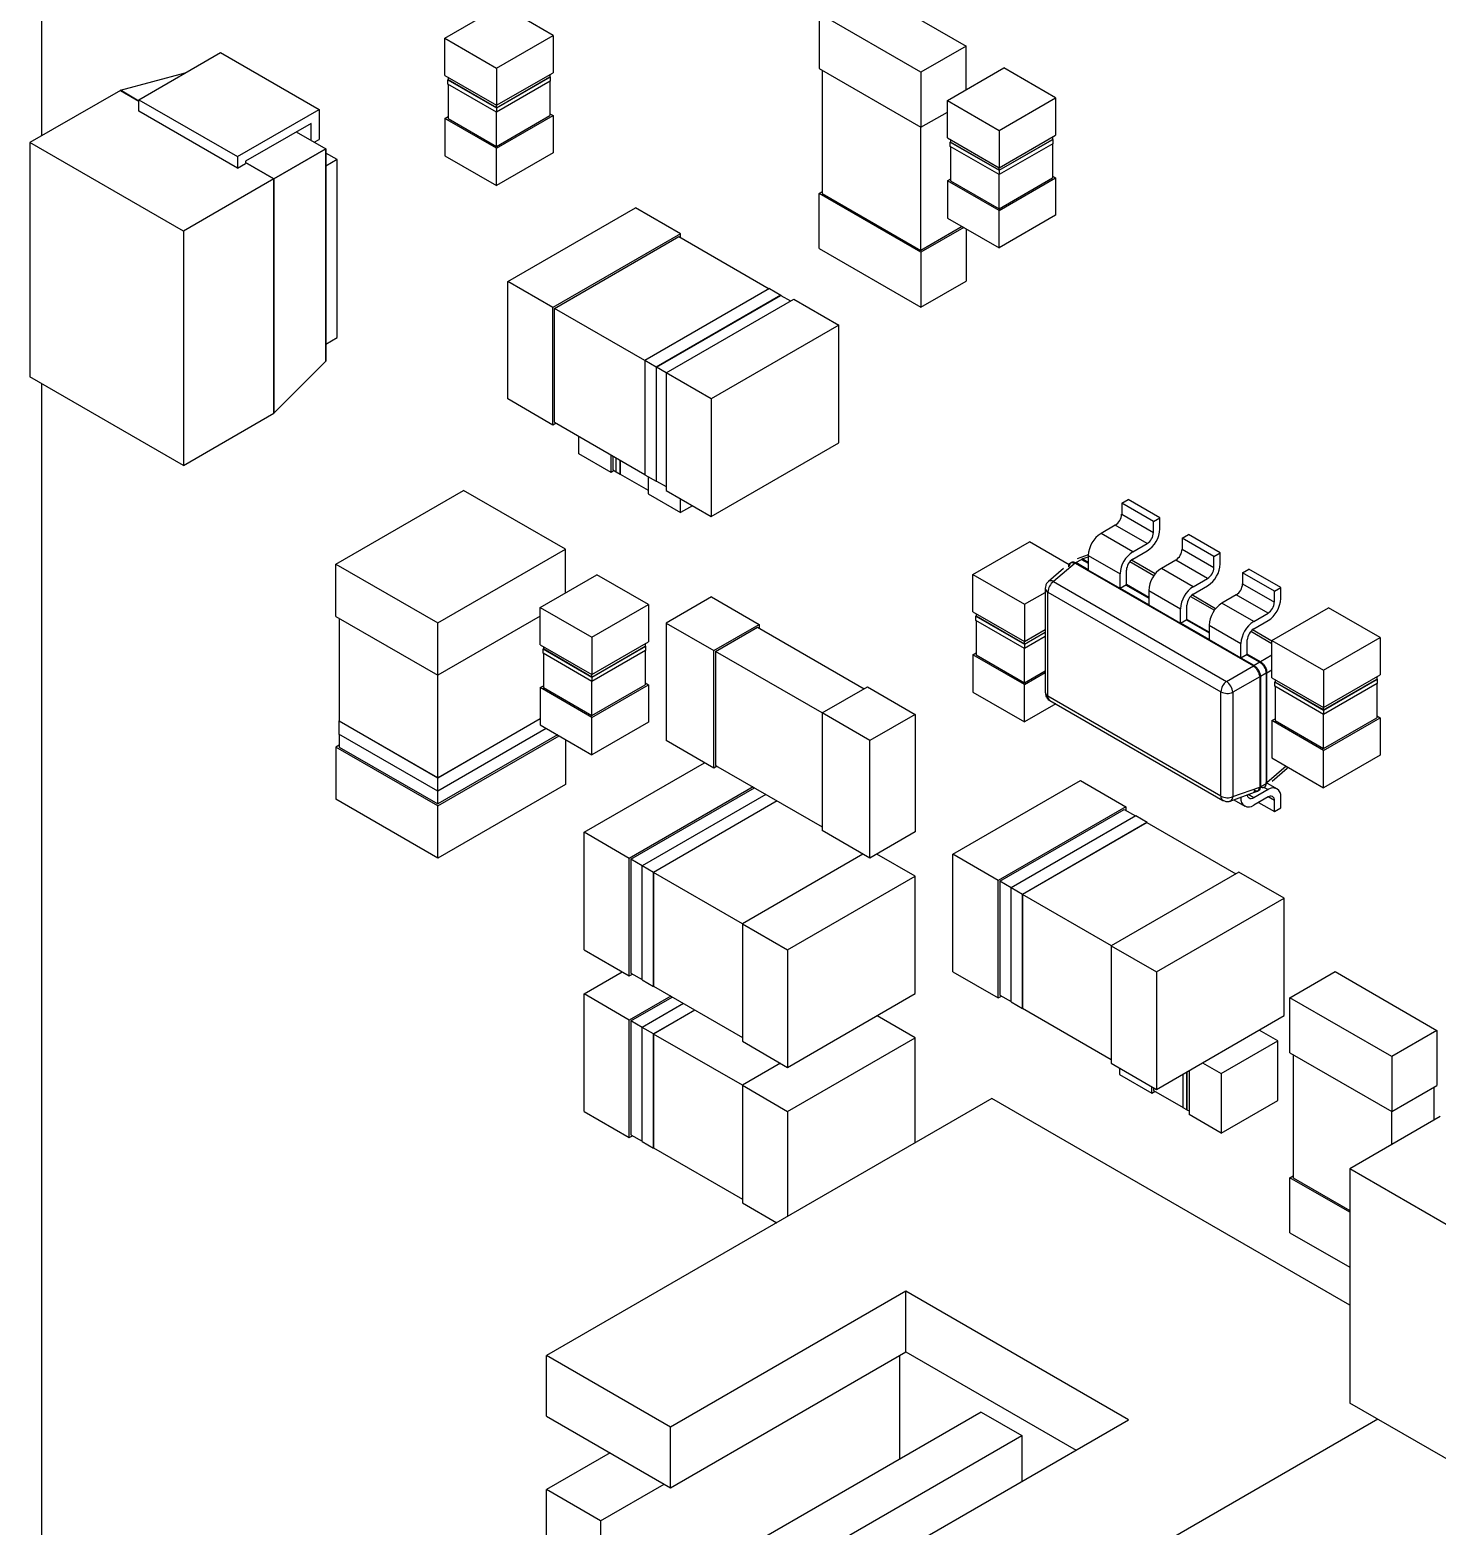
# Model space of a CAD drawing. Header units: millimetres. Extents: x 461 to 1302, y 117 to 711.
# Drawn here: x 866.82 to 898.11, y 356.01 to 389.27 of the extents above; entities that cross this region are included whole.
import ezdxf

# ---------------------------------------------------------------- set-up
doc = ezdxf.new("R2010")
doc.units = ezdxf.units.MM
doc.layers.get('0').update_dxf_attribs({"lineweight": 50})

msp = doc.modelspace()

# ---------------------------------------------------------------- linework, layer by layer
at = {"color": 7, "linetype": 'Continuous', "lineweight": 25}
for p, q in [((867.089, 386.923), (867.089, 409.428)), ((885.375, 390.221), (887.638, 388.915)), ((876.048, 389.091), (877.306, 389.817)), ((878.454, 389.154), (877.306, 389.817)), ((884.37, 389.64), (884.37, 388.416)), ((886.632, 388.334), (884.37, 389.64)), ((876.048, 389.091), (877.197, 388.428)), ((876.048, 388.261), (876.048, 389.091)), ((877.197, 388.428), (878.454, 389.154)), ((878.454, 389.154), (878.454, 388.324)), ((887.638, 388.915), (886.632, 388.334)), ((887.638, 387.945), (887.638, 388.915)), ((869.247, 387.724), (871.062, 388.772)), ((871.062, 388.772), (873.254, 387.506)), ((868.836, 387.932), (870.274, 388.317)), ((876.048, 388.261), (877.197, 387.599)), ((876.119, 388.221), (876.119, 388.167)), ((877.197, 388.428), (877.197, 387.599)), ((877.197, 387.599), (878.454, 388.324)), ((877.197, 387.545), (878.383, 388.23)), ((877.198, 387.541), (878.39, 388.229)), ((878.383, 388.283), (878.383, 388.23)), ((878.383, 388.233), (878.39, 388.229)), ((878.39, 388.229), (878.39, 388.132)), ((884.37, 388.416), (886.632, 387.109)), ((884.44, 388.375), (884.44, 385.639)), ((886.632, 388.334), (886.632, 387.109)), ((887.221, 387.704), (888.478, 388.43)), ((889.626, 387.767), (888.478, 388.43)), ((868.836, 387.931), (866.825, 386.77)), ((868.836, 387.931), (868.835, 387.931)), ((868.835, 387.931), (868.835, 387.931)), ((869.247, 387.694), (868.836, 387.932)), ((868.836, 387.931), (869.247, 387.693)), ((876.119, 388.172), (876.112, 388.168)), ((876.112, 388.168), (877.198, 387.541)), ((876.112, 388.071), (876.112, 388.168)), ((877.198, 387.444), (876.112, 388.071)), ((877.197, 387.545), (876.119, 388.167)), ((876.119, 388.067), (876.119, 387.308)), ((878.39, 388.132), (877.198, 387.444)), ((878.383, 388.128), (878.383, 387.371)), ((869.247, 387.724), (871.439, 386.459)), ((869.247, 387.465), (869.247, 387.724)), ((877.197, 387.545), (877.197, 387.599)), ((877.198, 387.541), (877.197, 387.545)), ((877.198, 387.541), (877.198, 387.444)), ((887.221, 387.704), (888.369, 387.041)), ((887.221, 386.874), (887.221, 387.704)), ((888.369, 387.041), (889.626, 387.767)), ((889.626, 387.767), (889.626, 386.937)), ((871.439, 386.199), (869.247, 387.465)), ((871.439, 386.459), (873.254, 387.506)), ((873.074, 387.195), (871.619, 386.355)), ((873.074, 386.816), (873.074, 387.195)), ((873.254, 387.506), (873.254, 386.842)), ((876.048, 387.308), (876.119, 387.349)), ((877.197, 386.645), (876.048, 387.308)), ((876.048, 387.308), (876.048, 386.478)), ((876.119, 387.308), (877.197, 386.686)), ((877.197, 386.686), (877.197, 387.445)), ((877.197, 386.686), (878.383, 387.371)), ((877.197, 386.645), (878.454, 387.371)), ((878.383, 387.411), (878.454, 387.371)), ((878.454, 387.371), (878.454, 386.541)), ((886.632, 387.109), (887.221, 387.449)), ((872.746, 387.006), (873.401, 386.628)), ((886.632, 384.374), (886.632, 387.109)), ((887.221, 386.874), (888.369, 386.211)), ((888.369, 387.041), (888.369, 386.211)), ((888.369, 386.211), (889.626, 386.937)), ((889.556, 386.896), (889.556, 386.842)), ((866.825, 386.77), (866.825, 381.564)), ((870.236, 384.801), (866.825, 386.77)), ((872.247, 385.961), (873.401, 386.628)), ((873.401, 386.628), (872.247, 385.962)), ((873.142, 386.777), (873.254, 386.842)), ((873.401, 386.628), (873.401, 381.908)), ((873.401, 386.247), (873.401, 386.628)), ((873.653, 386.393), (873.401, 386.538)), ((877.197, 385.815), (877.197, 386.645)), ((878.454, 386.541), (877.197, 385.815)), ((887.291, 386.785), (887.284, 386.78)), ((887.284, 386.78), (888.37, 386.153)), ((887.284, 386.684), (887.284, 386.78)), ((888.37, 386.057), (887.284, 386.684)), ((887.291, 386.834), (887.291, 386.78)), ((888.369, 386.158), (887.291, 386.78)), ((887.291, 386.68), (887.291, 385.921)), ((888.369, 386.158), (889.556, 386.842)), ((888.37, 386.153), (889.563, 386.842)), ((889.563, 386.745), (888.37, 386.057)), ((889.556, 386.846), (889.563, 386.842)), ((889.556, 386.741), (889.556, 385.983)), ((889.563, 386.842), (889.563, 386.745)), ((871.439, 386.459), (871.439, 386.199)), ((871.439, 386.459), (871.439, 386.459)), ((871.439, 386.199), (871.619, 386.303)), ((871.619, 386.355), (871.619, 386.303)), ((872.247, 385.962), (871.619, 386.325)), ((871.619, 386.324), (872.247, 385.962)), ((873.071, 386.438), (873.071, 386.437)), ((873.653, 386.393), (873.401, 386.247)), ((873.401, 382.289), (873.401, 386.247)), ((873.653, 382.434), (873.653, 386.393)), ((876.048, 386.478), (877.197, 385.815)), ((888.369, 386.158), (888.369, 386.211)), ((872.247, 385.962), (870.236, 384.801)), ((872.247, 385.962), (872.247, 380.755)), ((872.247, 380.755), (872.247, 385.961)), ((887.221, 385.921), (887.291, 385.961)), ((888.369, 385.258), (887.221, 385.921)), ((887.221, 385.921), (887.221, 385.091)), ((887.291, 385.921), (888.369, 385.299)), ((888.37, 386.153), (888.369, 386.158)), ((888.369, 385.299), (888.369, 386.058)), ((888.369, 385.299), (889.556, 385.983)), ((888.369, 385.258), (889.626, 385.983)), ((888.37, 386.153), (888.37, 386.057)), ((889.556, 386.024), (889.626, 385.983)), ((889.626, 385.983), (889.626, 385.154)), ((884.37, 385.639), (884.44, 385.68)), ((886.632, 384.333), (884.37, 385.639)), ((884.37, 384.415), (884.37, 385.639)), ((884.44, 385.639), (886.632, 384.374)), ((877.446, 383.683), (880.284, 385.321)), ((881.289, 384.741), (880.284, 385.321)), ((888.369, 384.428), (888.369, 385.258)), ((887.548, 384.902), (886.632, 384.374)), ((887.583, 384.882), (886.632, 384.333)), ((887.221, 385.091), (888.369, 384.428)), ((889.626, 385.154), (888.369, 384.428)), ((870.236, 384.801), (870.236, 379.594)), ((881.289, 384.741), (878.451, 383.102)), ((878.488, 383.083), (881.254, 384.68)), ((881.254, 384.68), (883.262, 383.52)), ((881.289, 384.659), (881.289, 384.741)), ((887.638, 384.85), (887.638, 383.689)), ((884.37, 384.415), (886.632, 383.108)), ((886.632, 384.333), (886.632, 383.108)), ((878.451, 383.102), (877.446, 383.683)), ((877.446, 381.07), (877.446, 383.683)), ((886.632, 383.108), (887.638, 383.689)), ((872.247, 383.246), (872.247, 383.245)), ((883.268, 383.523), (880.495, 381.923)), ((883.52, 383.378), (880.746, 381.777)), ((880.751, 381.776), (883.517, 383.373)), ((880.966, 381.651), (883.804, 383.289)), ((883.268, 383.523), (883.52, 383.378)), ((883.517, 383.373), (883.52, 383.378)), ((883.517, 383.373), (883.733, 383.248)), ((883.52, 383.378), (883.52, 383.372)), ((883.804, 383.289), (884.809, 382.709)), ((872.247, 382.955), (872.247, 382.955)), ((878.451, 380.489), (878.451, 383.102)), ((880.496, 381.923), (878.488, 383.083)), ((878.488, 380.551), (878.488, 383.083)), ((872.247, 382.574), (872.247, 382.574)), ((884.809, 382.709), (881.971, 381.07)), ((884.809, 380.096), (884.809, 382.709)), ((873.401, 382.289), (873.653, 382.434)), ((873.401, 381.908), (873.401, 382.289)), ((873.401, 381.908), (872.247, 380.755)), ((880.495, 381.923), (880.495, 379.385)), ((880.746, 381.777), (880.495, 381.923)), ((870.236, 379.594), (866.825, 381.564)), ((880.746, 381.777), (880.746, 379.239)), ((880.967, 381.651), (880.751, 381.776)), ((880.751, 379.245), (880.751, 381.776)), ((881.971, 381.07), (880.966, 381.651)), ((880.966, 381.651), (880.966, 379.038)), ((867.089, 262.452), (867.089, 381.411)), ((878.451, 380.489), (877.446, 381.07)), ((881.971, 381.07), (881.971, 378.457)), ((870.236, 379.594), (872.247, 380.755)), ((872.246, 380.755), (872.247, 380.755)), ((872.247, 380.755), (872.247, 380.755)), ((878.488, 380.551), (880.495, 379.393)), ((878.523, 380.531), (878.451, 380.489)), ((879.027, 379.85), (879.027, 380.24)), ((881.971, 378.457), (884.809, 380.096)), ((879.745, 379.435), (879.027, 379.85)), ((879.745, 379.435), (879.745, 379.826)), ((879.78, 379.805), (879.78, 379.496)), ((879.86, 379.442), (879.86, 379.759)), ((879.943, 379.711), (879.943, 379.394)), ((879.946, 379.401), (879.946, 379.71)), ((879.816, 379.476), (879.745, 379.435)), ((879.78, 379.496), (879.86, 379.45)), ((879.943, 379.394), (879.86, 379.442)), ((879.943, 379.394), (879.95, 379.398)), ((879.946, 379.401), (880.571, 379.04)), ((880.495, 379.385), (880.746, 379.239)), ((880.571, 379.341), (880.571, 378.958)), ((880.746, 379.239), (880.751, 379.245)), ((880.753, 379.243), (880.746, 379.239)), ((880.751, 379.245), (880.966, 379.121)), ((873.627, 377.395), (876.466, 379.033)), ((878.728, 377.727), (876.466, 379.033)), ((880.571, 378.958), (881.289, 378.543)), ((880.966, 379.038), (881.971, 378.457)), ((881.289, 378.543), (881.289, 378.851)), ((881.556, 378.697), (881.289, 378.543)), ((891.095, 378.753), (891.237, 378.835)), ((891.802, 378.345), (891.095, 378.753)), ((891.095, 378.753), (891.095, 378.508)), ((891.944, 378.427), (891.237, 378.835)), ((890.954, 378.264), (890.636, 378.08)), ((891.661, 377.855), (890.954, 378.264)), ((891.095, 378.508), (891.802, 378.1)), ((891.802, 378.345), (891.944, 378.427)), ((891.802, 378.1), (891.802, 378.345)), ((891.944, 378.182), (891.944, 378.427)), ((887.786, 377.167), (889.044, 377.893)), ((889.927, 377.383), (889.044, 377.893)), ((891.343, 377.672), (890.636, 378.08)), ((892.439, 377.978), (892.58, 378.06)), ((893.146, 377.57), (892.439, 377.978)), ((892.439, 377.978), (892.439, 377.733)), ((893.287, 377.651), (892.58, 378.06)), ((875.89, 376.089), (878.728, 377.727)), ((878.728, 376.757), (878.728, 377.727)), ((890.353, 377.606), (890.109, 377.519)), ((890.353, 377.59), (891.06, 377.182)), ((890.353, 377.59), (890.353, 377.263)), ((891.343, 377.672), (891.661, 377.855)), ((891.343, 377.508), (891.661, 377.692)), ((892.439, 377.733), (893.146, 377.325)), ((893.146, 377.57), (893.287, 377.651)), ((893.146, 377.325), (893.146, 377.57)), ((893.287, 377.406), (893.287, 377.651)), ((873.627, 376.234), (873.627, 377.395)), ((873.627, 377.395), (875.89, 376.089)), ((889.804, 377.298), (889.467, 377.012)), ((890.062, 377.421), (889.581, 377.013)), ((890.077, 377.431), (890.062, 377.421)), ((890.062, 377.421), (894.022, 375.136)), ((890.077, 377.431), (890.204, 377.504)), ((890.219, 377.512), (890.204, 377.504)), ((891.06, 376.855), (890.353, 377.263)), ((891.201, 376.937), (891.201, 377.263)), ((891.84, 377.182), (891.313, 377.487)), ((892.297, 377.488), (891.979, 377.304)), ((892.686, 376.896), (891.979, 377.304)), ((893.004, 377.08), (892.297, 377.488)), ((893.782, 377.202), (893.924, 377.284)), ((894.631, 376.876), (893.924, 377.284)), ((878.17, 376.435), (879.427, 377.161)), ((880.575, 376.498), (879.427, 377.161)), ((887.786, 377.167), (888.935, 376.504)), ((887.786, 376.337), (887.786, 377.167)), ((889.581, 377.013), (893.428, 374.792)), ((891.06, 376.855), (891.06, 377.182)), ((891.201, 376.937), (891.06, 376.855)), ((892.686, 376.896), (893.004, 377.08)), ((892.686, 376.733), (893.004, 376.916)), ((894.489, 376.794), (893.782, 377.202)), ((893.782, 377.202), (893.782, 376.957)), ((893.782, 376.957), (894.489, 376.549)), ((881.977, 376.668), (880.972, 376.088)), ((881.977, 376.668), (883.038, 376.056)), ((888.935, 376.504), (889.396, 376.77)), ((889.396, 376.859), (889.396, 374.54)), ((889.455, 376.778), (893.301, 374.557)), ((889.455, 374.459), (889.455, 376.778)), ((891.696, 376.814), (892.403, 376.406)), ((891.696, 376.814), (891.696, 376.488)), ((893.184, 376.407), (892.656, 376.712)), ((893.641, 376.712), (893.323, 376.529)), ((894.348, 376.304), (893.641, 376.712)), ((894.489, 376.794), (894.631, 376.876)), ((894.489, 376.549), (894.489, 376.794)), ((894.631, 376.631), (894.631, 376.876)), ((873.627, 376.234), (875.89, 374.928)), ((878.17, 376.244), (875.89, 374.928)), ((878.17, 376.435), (879.318, 375.772)), ((878.17, 375.605), (878.17, 376.435)), ((879.318, 375.772), (880.575, 376.498)), ((880.575, 376.498), (880.575, 375.668)), ((887.786, 376.337), (888.935, 375.674)), ((887.857, 376.247), (887.85, 376.243)), ((887.85, 376.243), (888.936, 375.616)), ((887.85, 376.147), (887.85, 376.243)), ((887.857, 376.296), (887.857, 376.243)), ((888.935, 375.62), (887.857, 376.243)), ((888.935, 376.504), (888.935, 375.674)), ((892.403, 376.08), (891.696, 376.488)), ((892.403, 376.08), (892.403, 376.406)), ((892.545, 376.161), (892.545, 376.488)), ((894.03, 376.12), (893.323, 376.529)), ((894.03, 376.12), (894.348, 376.304)), ((894.433, 375.701), (895.69, 376.427)), ((896.839, 375.764), (895.69, 376.427)), ((873.699, 376.192), (873.699, 373.912)), ((875.89, 374.928), (875.89, 376.089)), ((880.972, 376.088), (880.972, 373.475)), ((880.972, 376.088), (882.032, 375.476)), ((882.032, 375.476), (883.038, 376.056)), ((882.068, 375.455), (883.002, 375.995)), ((883.002, 375.995), (885.371, 374.627)), ((883.038, 376.056), (883.038, 375.974)), ((888.936, 375.52), (887.85, 376.147)), ((887.857, 376.143), (887.857, 375.384)), ((888.935, 375.674), (889.396, 375.941)), ((888.935, 375.62), (889.396, 375.887)), ((888.936, 375.616), (889.396, 375.882)), ((892.545, 376.161), (892.403, 376.08)), ((893.04, 376.039), (893.747, 375.631)), ((893.04, 376.039), (893.04, 375.712)), ((894.433, 375.686), (894, 375.936)), ((894.03, 375.957), (894.348, 376.141)), ((878.17, 375.605), (879.318, 374.942)), ((878.24, 375.564), (878.24, 375.511)), ((879.318, 375.772), (879.318, 374.942)), ((879.318, 374.942), (880.575, 375.668)), ((879.318, 374.888), (880.505, 375.573)), ((879.319, 374.884), (880.512, 375.573)), ((880.505, 375.627), (880.505, 375.573)), ((880.505, 375.577), (880.512, 375.573)), ((880.512, 375.573), (880.512, 375.476)), ((888.935, 375.62), (888.935, 375.674)), ((888.936, 375.616), (888.935, 375.62)), ((889.396, 375.786), (888.936, 375.52)), ((888.936, 375.616), (888.936, 375.52)), ((893.747, 375.304), (893.04, 375.712)), ((893.747, 375.304), (893.747, 375.631)), ((893.888, 375.386), (893.888, 375.712)), ((894.433, 375.701), (895.581, 375.039)), ((894.433, 374.872), (894.433, 375.701)), ((895.581, 375.039), (896.839, 375.764)), ((896.839, 375.764), (896.839, 374.935)), ((878.24, 375.515), (878.233, 375.511)), ((878.233, 375.511), (879.319, 374.884)), ((878.233, 375.415), (878.233, 375.511)), ((879.319, 374.788), (878.233, 375.415)), ((879.318, 374.888), (878.24, 375.511)), ((878.24, 375.411), (878.24, 374.652)), ((880.512, 375.476), (879.319, 374.788)), ((880.505, 375.472), (880.505, 374.714)), ((882.032, 372.863), (882.032, 375.476)), ((884.436, 374.088), (882.068, 375.455)), ((882.068, 375.455), (882.068, 372.924)), ((887.786, 375.384), (887.857, 375.424)), ((888.935, 374.721), (887.786, 375.384)), ((887.786, 375.384), (887.786, 374.554)), ((887.857, 375.384), (888.935, 374.761)), ((888.935, 374.761), (888.935, 375.521)), ((893.888, 375.386), (893.747, 375.304)), ((894.164, 375.218), (894.037, 375.145)), ((894.164, 375.218), (894.178, 375.226)), ((875.891, 372.647), (875.891, 374.928)), ((879.318, 374.888), (879.318, 374.942)), ((879.319, 374.884), (879.318, 374.888)), ((879.319, 374.884), (879.319, 374.788)), ((888.935, 374.761), (889.396, 375.028)), ((888.935, 374.721), (889.396, 374.987)), ((893.428, 374.792), (894.022, 375.136)), ((894.163, 374.892), (893.569, 374.549)), ((894.022, 375.136), (894.037, 375.145)), ((894.179, 374.9), (894.163, 374.892)), ((894.163, 374.892), (894.163, 372.442)), ((894.305, 374.973), (894.179, 374.9)), ((894.179, 374.9), (894.179, 372.45)), ((894.319, 374.982), (894.305, 374.973)), ((894.305, 374.973), (894.305, 372.523)), ((894.319, 372.532), (894.319, 374.982)), ((895.581, 375.039), (895.581, 374.209)), ((895.581, 374.209), (896.839, 374.935)), ((896.768, 374.894), (896.768, 374.84)), ((878.17, 374.652), (878.24, 374.692)), ((879.318, 373.989), (878.17, 374.652)), ((878.17, 374.652), (878.17, 373.822)), ((878.24, 374.652), (879.318, 374.029)), ((879.318, 374.029), (879.318, 374.789)), ((879.318, 374.029), (880.505, 374.714)), ((879.318, 373.989), (880.575, 374.714)), ((880.505, 374.755), (880.575, 374.714)), ((880.575, 374.714), (880.575, 373.885)), ((884.436, 374.088), (885.442, 374.668)), ((885.442, 374.668), (886.503, 374.056)), ((887.786, 374.554), (888.935, 373.891)), ((888.935, 373.891), (888.935, 374.721)), ((893.301, 372.238), (893.301, 374.557)), ((894.433, 374.872), (895.581, 374.209)), ((894.504, 374.782), (894.497, 374.778)), ((894.497, 374.778), (895.583, 374.151)), ((894.497, 374.682), (894.497, 374.778)), ((895.583, 374.055), (894.497, 374.682)), ((894.504, 374.831), (894.504, 374.777)), ((895.581, 374.155), (894.504, 374.777)), ((894.504, 374.678), (894.504, 373.918)), ((895.581, 374.155), (896.768, 374.84)), ((895.583, 374.151), (896.775, 374.839)), ((896.775, 374.743), (895.583, 374.055)), ((896.768, 374.843), (896.775, 374.839)), ((896.768, 374.739), (896.768, 373.981)), ((896.775, 374.839), (896.775, 374.743)), ((889.628, 374.291), (888.935, 373.891)), ((893.301, 372.238), (889.455, 374.459)), ((889.496, 374.367), (893.343, 372.146)), ((893.569, 374.549), (893.569, 372.23)), ((873.699, 373.916), (873.692, 373.912)), ((873.692, 373.912), (873.699, 373.912)), ((875.89, 372.643), (873.692, 373.912)), ((873.692, 373.912), (873.692, 373.621)), ((873.699, 373.912), (875.891, 372.647)), ((878.17, 373.959), (875.89, 372.643)), ((875.891, 372.647), (878.17, 373.962)), ((879.318, 373.159), (879.318, 373.989)), ((880.575, 373.885), (879.318, 373.159)), ((885.497, 373.475), (884.436, 374.088)), ((884.436, 374.088), (884.436, 371.475)), ((886.503, 374.056), (885.497, 373.475)), ((886.503, 374.056), (886.503, 371.443)), ((894.433, 373.918), (894.504, 373.959)), ((895.581, 373.255), (894.433, 373.918)), ((894.433, 373.918), (894.433, 373.089)), ((894.504, 373.918), (895.581, 373.296)), ((895.581, 374.155), (895.581, 374.209)), ((895.583, 374.151), (895.581, 374.155)), ((895.581, 373.296), (895.581, 374.055)), ((895.581, 373.296), (896.768, 373.981)), ((895.581, 373.255), (896.839, 373.981)), ((895.583, 374.151), (895.583, 374.055)), ((896.768, 374.022), (896.839, 373.981)), ((896.839, 373.981), (896.839, 373.151)), ((875.89, 372.352), (873.692, 373.621)), ((873.699, 373.617), (873.699, 373.331)), ((878.303, 373.745), (875.89, 372.352)), ((875.89, 372.024), (878.587, 373.581)), ((878.552, 373.601), (875.891, 372.066)), ((878.17, 373.822), (879.318, 373.159)), ((873.699, 373.372), (873.627, 373.33)), ((873.627, 373.33), (873.627, 372.169)), ((875.89, 372.024), (873.627, 373.33)), ((873.699, 373.331), (875.891, 372.066)), ((878.728, 373.499), (878.728, 372.501)), ((882.032, 372.863), (880.972, 373.475)), ((885.497, 370.862), (885.497, 373.475)), ((895.581, 372.426), (895.581, 373.255)), ((879.143, 371.435), (881.824, 372.983)), ((882.103, 372.903), (882.032, 372.863)), ((882.068, 372.924), (884.436, 371.556)), ((894.433, 373.089), (895.581, 372.426)), ((896.839, 373.151), (895.581, 372.426)), ((875.89, 372.352), (875.89, 372.643)), ((887.345, 370.946), (890.183, 372.584)), ((890.183, 372.584), (891.189, 372.004)), ((894.437, 372.575), (894.774, 372.861)), ((894.773, 372.863), (894.791, 372.882)), ((878.728, 372.501), (875.89, 370.863)), ((875.891, 372.066), (875.891, 372.353)), ((882.9, 372.443), (880.148, 370.854)), ((880.185, 370.835), (882.936, 372.423)), ((883.185, 372.279), (880.432, 370.69)), ((893.51, 372.131), (894.132, 372.354)), ((893.569, 372.23), (894.163, 372.442)), ((894.348, 372.385), (894.03, 372.201)), ((894.348, 372.221), (894.03, 372.038)), ((894.163, 372.442), (894.179, 372.45)), ((894.179, 372.45), (894.305, 372.523)), ((894.548, 372.405), (894.303, 372.546)), ((894.305, 372.523), (894.319, 372.532)), ((894.631, 371.976), (894.631, 372.221)), ((875.89, 370.863), (873.627, 372.169)), ((875.89, 370.863), (875.89, 372.024)), ((883.436, 372.134), (880.684, 370.545)), ((883.439, 372.132), (880.688, 370.544)), ((891.189, 372.004), (888.351, 370.365)), ((888.387, 370.346), (891.154, 371.942)), ((891.154, 371.942), (891.402, 371.799)), ((891.189, 372.004), (891.189, 371.922)), ((893.586, 372.158), (893.83, 372.018)), ((893.747, 372.201), (893.747, 372.216)), ((894.136, 372.099), (894.489, 371.895)), ((894.489, 371.895), (894.489, 372.14)), ((894.489, 371.895), (894.631, 371.976)), ((891.408, 371.802), (888.635, 370.201)), ((891.66, 371.657), (888.887, 370.056)), ((891.657, 371.652), (888.891, 370.055)), ((891.66, 371.657), (891.408, 371.802)), ((891.657, 371.652), (893.633, 370.511)), ((891.66, 371.65), (891.66, 371.657)), ((880.148, 370.854), (879.143, 371.435)), ((879.143, 368.822), (879.143, 371.435)), ((885.497, 370.862), (884.436, 371.475)), ((886.503, 371.443), (885.497, 370.862)), ((885.344, 370.951), (882.663, 369.403)), ((886.506, 370.461), (885.654, 370.953)), ((888.351, 370.365), (887.345, 370.946)), ((887.345, 368.333), (887.345, 370.946)), ((880.148, 368.241), (880.148, 370.854)), ((880.434, 370.691), (880.185, 370.835)), ((880.185, 370.835), (880.185, 368.303)), ((880.684, 370.545), (880.432, 370.69)), ((880.432, 368.152), (880.432, 370.69)), ((880.684, 370.545), (880.688, 370.544)), ((880.684, 368.007), (880.684, 370.545)), ((880.688, 370.544), (880.688, 368.013)), ((882.664, 369.404), (880.688, 370.544)), ((883.668, 368.822), (886.506, 370.461)), ((886.506, 367.848), (886.506, 370.461)), ((888.351, 367.752), (888.351, 370.365)), ((888.636, 370.202), (888.387, 370.346)), ((888.387, 370.346), (888.387, 367.814)), ((893.703, 370.552), (890.865, 368.914)), ((894.709, 369.972), (893.703, 370.552)), ((888.887, 370.056), (888.635, 370.201)), ((888.635, 367.663), (888.635, 370.201)), ((888.887, 370.056), (888.891, 370.055)), ((888.887, 367.518), (888.887, 370.056)), ((888.891, 370.055), (888.891, 367.524)), ((890.867, 368.914), (888.891, 370.055)), ((891.871, 368.333), (894.709, 369.972)), ((894.709, 367.359), (894.709, 369.972)), ((882.663, 369.403), (882.663, 366.79)), ((882.663, 369.403), (883.668, 368.822)), ((890.865, 368.914), (890.865, 366.301)), ((890.865, 368.914), (891.871, 368.333)), ((879.143, 368.822), (880.148, 368.241)), ((883.668, 368.822), (883.668, 366.209)), ((879.143, 367.842), (879.991, 368.332)), ((880.148, 368.241), (880.22, 368.283)), ((880.185, 368.303), (880.432, 368.161)), ((887.345, 368.333), (888.351, 367.752)), ((891.871, 368.333), (891.871, 365.72)), ((894.835, 367.758), (895.84, 368.339)), ((895.84, 368.339), (898.103, 367.032)), ((880.432, 368.152), (880.684, 368.007)), ((880.691, 368.011), (880.684, 368.007)), ((880.688, 368.013), (882.663, 366.873)), ((880.148, 367.261), (879.143, 367.842)), ((879.143, 365.229), (879.143, 367.842)), ((881.069, 367.793), (880.148, 367.261)), ((880.185, 367.242), (881.104, 367.773)), ((881.353, 367.629), (880.432, 367.097)), ((883.668, 366.209), (886.506, 367.848)), ((888.351, 367.752), (888.423, 367.794)), ((888.387, 367.814), (888.635, 367.671)), ((888.635, 367.663), (888.887, 367.518)), ((897.098, 366.452), (894.835, 367.758)), ((894.835, 366.533), (894.835, 367.758)), ((880.148, 364.649), (880.148, 367.261)), ((880.434, 367.098), (880.185, 367.242)), ((880.185, 367.242), (880.185, 364.711)), ((881.605, 367.484), (880.684, 366.952)), ((881.608, 367.482), (880.688, 366.951)), ((886.506, 366.868), (885.658, 367.358)), ((888.894, 367.522), (888.887, 367.518)), ((888.891, 367.524), (890.865, 366.384)), ((891.871, 365.72), (894.709, 367.359)), ((880.684, 366.952), (880.432, 367.097)), ((880.432, 364.56), (880.432, 367.097)), ((880.684, 366.952), (880.688, 366.951)), ((880.684, 364.414), (880.684, 366.952)), ((880.688, 366.951), (880.688, 364.42)), ((882.664, 365.811), (880.688, 366.951)), ((894.568, 366.797), (894.152, 367.037)), ((898.103, 367.032), (897.098, 366.452)), ((898.103, 367.032), (898.103, 365.808)), ((882.663, 366.79), (883.668, 366.209)), ((883.668, 365.229), (886.506, 366.868)), ((886.506, 364.535), (886.506, 366.868)), ((893.31, 366.071), (894.568, 366.797)), ((894.568, 365.471), (894.568, 366.797)), ((883.511, 366.3), (882.663, 365.81)), ((890.865, 366.301), (891.871, 365.72)), ((892.894, 366.311), (893.31, 366.071)), ((894.835, 366.533), (897.098, 365.227)), ((894.905, 366.493), (894.905, 363.757)), ((897.098, 366.452), (897.098, 365.227)), ((891.048, 366.195), (891.048, 366.051)), ((891.048, 366.051), (891.766, 365.637)), ((892.459, 365.31), (892.459, 366.06)), ((892.542, 366.108), (892.542, 365.262)), ((892.545, 365.268), (892.545, 366.11)), ((892.592, 366.137), (892.592, 365.16)), ((893.31, 366.071), (893.31, 364.745)), ((882.663, 365.81), (882.663, 363.197)), ((882.663, 365.81), (883.668, 365.229)), ((891.766, 365.637), (891.766, 365.781)), ((891.766, 365.637), (891.837, 365.677)), ((891.801, 365.76), (891.801, 365.698)), ((891.801, 365.698), (892.459, 365.318)), ((897.098, 365.227), (898.103, 365.808)), ((898.032, 365.767), (898.032, 365.032)), ((888.209, 365.518), (878.309, 359.803)), ((896.164, 360.925), (888.209, 365.518)), ((892.542, 365.262), (892.459, 365.31)), ((892.542, 365.262), (892.545, 365.268)), ((892.542, 365.262), (892.549, 365.266)), ((892.545, 365.268), (892.592, 365.241)), ((893.31, 364.745), (894.568, 365.471)), ((879.143, 365.229), (880.148, 364.649)), ((883.668, 365.229), (883.668, 362.896)), ((893.31, 364.745), (892.592, 365.16)), ((898.175, 365.114), (896.164, 363.953)), ((897.098, 364.492), (897.098, 365.227)), ((880.148, 364.649), (880.22, 364.69)), ((880.185, 364.711), (880.432, 364.568)), ((880.432, 364.56), (880.684, 364.414)), ((880.691, 364.418), (880.684, 364.414)), ((880.688, 364.42), (882.663, 363.28)), ((896.164, 363.953), (896.164, 358.747)), ((899.575, 361.984), (896.164, 363.953)), ((894.835, 363.757), (894.905, 363.798)), ((896.164, 362.99), (894.835, 363.757)), ((894.835, 362.532), (894.835, 363.757)), ((894.905, 363.757), (896.164, 363.03)), ((882.663, 363.197), (883.426, 362.756)), ((894.835, 362.532), (896.164, 361.765)), ((886.3, 361.232), (881.067, 358.211)), ((891.249, 358.374), (886.3, 361.232)), ((886.3, 359.884), (886.3, 361.232)), ((881.067, 358.211), (878.309, 359.803)), ((878.309, 358.456), (878.309, 359.803)), ((881.067, 356.864), (886.3, 359.884)), ((886.158, 359.803), (886.158, 357.5)), ((886.3, 359.884), (890.083, 357.701)), ((899.575, 356.778), (896.164, 358.747)), ((878.309, 358.456), (881.067, 356.864)), ((887.969, 358.545), (881.605, 354.871)), ((886.017, 355.353), (891.249, 358.374)), ((887.969, 358.545), (888.874, 358.023)), ((896.788, 358.387), (888.775, 353.761)), ((881.067, 356.864), (881.067, 358.211)), ((882.51, 354.349), (888.874, 358.023)), ((888.874, 358.023), (888.874, 357.003)), ((879.724, 357.639), (878.309, 356.823)), ((879.512, 356.129), (880.926, 356.945)), ((878.309, 350.413), (878.309, 356.823)), ((879.512, 356.129), (878.309, 356.823)), ((879.512, 356.129), (879.512, 351.066))]:
    msp.add_line(p, q, dxfattribs=at)
at = {"color": 8, "linetype": 'Continuous', "lineweight": 25}
for p, q in [((890.219, 377.512), (890.353, 377.56)), ((890.353, 377.272), (890.077, 377.431)), ((890.204, 377.504), (890.353, 377.418)), ((890.353, 377.434), (890.219, 377.512)), ((891.28, 377.455), (891.813, 377.147)), ((891.194, 376.932), (891.696, 376.642)), ((891.696, 376.659), (891.201, 376.944)), ((891.696, 376.496), (891.067, 376.859)), ((892.623, 376.679), (893.157, 376.371)), ((893.04, 375.721), (892.411, 376.084)), ((892.537, 376.157), (893.04, 375.867)), ((893.04, 375.883), (892.545, 376.169)), ((893.967, 375.904), (894.433, 375.634)), ((894.037, 375.145), (893.754, 375.308)), ((893.881, 375.381), (894.164, 375.218)), ((894.178, 375.226), (893.888, 375.393)), ((894.433, 375.373), (894.178, 375.226)), ((894.319, 374.982), (894.433, 375.048)), ((894.755, 372.903), (894.319, 372.532)), ((894.03, 372.201), (893.906, 372.273)), ((894.265, 372.433), (894.348, 372.385)), ((894.489, 372.14), (894.348, 372.221)), ((893.747, 372.201), (893.731, 372.21))]:
    msp.add_line(p, q, dxfattribs=at)
at = {"color": 7, "linetype": 'Continuous', "lineweight": 25, "flags": 128}
for points in [[(894.791, 372.882), (894.782, 372.868), (894.774, 372.861)], [(894.03, 372.201), (894.002, 372.188), (893.976, 372.182), (893.951, 372.183), (893.93, 372.191), (893.912, 372.206), (893.899, 372.226), (893.891, 372.252), (893.889, 372.267)]]:
    msp.add_lwpolyline(points, dxfattribs=at)
at = {"color": 7, "linetype": 'Continuous', "lineweight": 25}
for centre, radius, start, end in [((890.788, 378.522), 0.307, 302.6056, 357.3949), ((890.967, 377.562), 0.615, 122.6062, 177.3944), ((891.33, 378.21), 0.615, 302.6047, 357.3958), ((891.495, 378.114), 0.307, 302.6056, 357.3949), ((891.674, 377.154), 0.615, 122.6062, 177.3944), ((892.132, 377.747), 0.307, 302.6056, 357.3949), ((891.508, 377.249), 0.307, 122.6056, 177.3949), ((892.31, 376.786), 0.615, 122.6062, 177.3944), ((892.673, 377.434), 0.615, 302.6047, 357.3958), ((892.839, 377.339), 0.307, 302.6056, 357.3949), ((889.766, 376.762), 0.311, 126.2937, 177.1721), ((893.017, 376.378), 0.615, 122.6062, 177.3944), ((893.475, 376.971), 0.307, 302.6056, 357.3949), ((892.852, 376.474), 0.307, 122.6056, 177.3949), ((894.017, 376.659), 0.615, 302.6047, 357.3958), ((894.182, 376.563), 0.307, 302.6056, 357.3949), ((893.654, 376.011), 0.615, 122.6062, 177.3944), ((894.361, 375.603), 0.615, 122.6062, 177.3944), ((894.195, 375.698), 0.307, 122.6056, 177.3949), ((893.612, 374.542), 0.311, 126.2937, 177.1721), ((893.444, 374.834), 0.311, 242.8319, 293.7029), ((893.189, 374.492), 0.384, 8.5208, 51.4792), ((893.444, 372.515), 0.311, 242.8319, 293.7029), ((894.458, 372.249), 0.175, 350.7865, 129.2048), ((894.403, 372.154), 0.0873, 350.7901, 129.1974), ((893.919, 372.173), 0.175, 170.7852, 309.2061)]:
    msp.add_arc(centre, radius, start, end, dxfattribs=at)
at = {"color": 8, "linetype": 'Continuous', "lineweight": 25}
for centre, radius, start, end in [((889.525, 376.921), 0.108, 58.5546, 122.8579), ((889.493, 376.867), 0.0971, 184.5748, 246.8137), ((889.495, 374.55), 0.0997, 185.404, 245.9155), ((889.551, 374.447), 0.0971, 173.1621, 235.528), ((893.4, 372.228), 0.0996, 174.0538, 234.7501), ((893.464, 372.225), 0.105, 295.9767, 2.5548)]:
    msp.add_arc(centre, radius, start, end, dxfattribs=at)
at = {"color": 7, "linetype": 'Continuous', "lineweight": 25}
for points, knots in [([(889.922, 377.34), (889.922, 377.359), (889.924, 377.397), (889.955, 377.431), (890.003, 377.442), (890.043, 377.428), (890.062, 377.421)], [0, 0, 0, 0, 0.250012, 0.499981, 0.750016, 1, 1, 1, 1]), ([(889.936, 377.349), (889.938, 377.369), (889.942, 377.41), (889.975, 377.445), (890.022, 377.456), (890.059, 377.439), (890.077, 377.431)], [0, 0, 0, 0, 0.249986, 0.500014, 0.750009, 1, 1, 1, 1]), ([(889.468, 377.011), (889.457, 377.001), (889.43, 376.977), (889.402, 376.924), (889.399, 376.881), (889.397, 376.859)], [0, 0, 0, 0, 0.255257, 0.625913, 1, 1, 1, 1]), ([(894.164, 375.218), (894.182, 375.205), (894.219, 375.179), (894.266, 375.114), (894.299, 375.041), (894.303, 374.996), (894.305, 374.973)], [0, 0, 0, 0, 0.249991, 0.499967, 0.750009, 1, 1, 1, 1]), ([(894.178, 375.226), (894.198, 375.213), (894.238, 375.189), (894.286, 375.125), (894.317, 375.052), (894.319, 375.005), (894.319, 374.982)], [0, 0, 0, 0, 0.2500103, 0.5000085, 0.7499799, 1, 1, 1, 1]), ([(894.022, 375.136), (894.039, 375.121), (894.072, 375.093), (894.117, 375.028), (894.151, 374.956), (894.159, 374.913), (894.163, 374.892)], [0, 0, 0, 0, 0.2500103, 0.5000085, 0.7499799, 1, 1, 1, 1]), ([(894.037, 375.145), (894.056, 375.132), (894.093, 375.105), (894.139, 375.041), (894.172, 374.968), (894.176, 374.923), (894.179, 374.9)], [0, 0, 0, 0, 0.249991, 0.499967, 0.750009, 1, 1, 1, 1]), ([(889.398, 374.54), (889.399, 374.519), (889.402, 374.471), (889.437, 374.415), (889.472, 374.38), (889.493, 374.37), (889.497, 374.368)], [0, 0, 0, 0, 0.297233, 0.678834, 0.935632, 1, 1, 1, 1]), ([(894.022, 372.361), (894.039, 372.352), (894.072, 372.334), (894.117, 372.344), (894.151, 372.38), (894.159, 372.422), (894.163, 372.442)], [0, 0, 0, 0, 0.250022, 0.499995, 0.750035, 1, 1, 1, 1]), ([(894.179, 372.45), (894.176, 372.43), (894.172, 372.39), (894.139, 372.355), (894.093, 372.344), (894.056, 372.36), (894.037, 372.369)], [0, 0, 0, 0, 0.2499968, 0.5000047, 0.7500125, 1, 1, 1, 1]), ([(894.305, 372.523), (894.303, 372.503), (894.299, 372.463), (894.266, 372.428), (894.219, 372.417), (894.182, 372.434), (894.164, 372.442)], [0, 0, 0, 0, 0.2499968, 0.5000047, 0.7500125, 1, 1, 1, 1]), ([(893.344, 372.146), (893.366, 372.137), (893.41, 372.117), (893.47, 372.117), (893.501, 372.13), (893.509, 372.134)], [0, 0, 0, 0, 0.423911, 0.837921, 1, 1, 1, 1])]:
    msp.add_open_spline(points, degree=3, knots=knots, dxfattribs=at)

doc.saveas('drawing.dxf')
